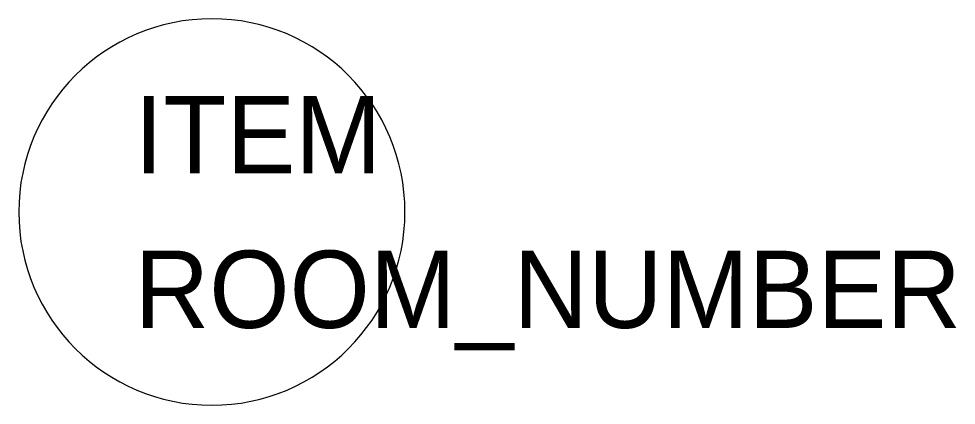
# Model space of a CAD drawing. Extents: x 0 to 0.0617, y 0 to 0.0254.
import ezdxf

# ---------------------------------------------------------------- set-up
doc = ezdxf.new("R2010")
doc.units = 0
doc.layers.get('0').update_dxf_attribs({"linetype": 'CONTINUOUS'})

msp = doc.modelspace()

# ---------------------------------------------------------------- linework, layer by layer
at = {"color": 0, "linetype": 'BYBLOCK'}
msp.add_lwpolyline([(0, 0.0127, 1), (0.0254, 0.0127, 1)], format="xyb", close=True, dxfattribs=at)

# ---------------------------------------------------------------- texts
for tag, p, s, flags in [('ITEM', (0.00762, 0.01524), 'OVAL TABLE', 3), ('ROOM_NUMBER', (0.00762, 0.00508), '', 1)]:
    msp.add_attdef(tag, p, s, height=0.00508, dxfattribs=dict(at, flags=flags))

doc.saveas('drawing.dxf')
